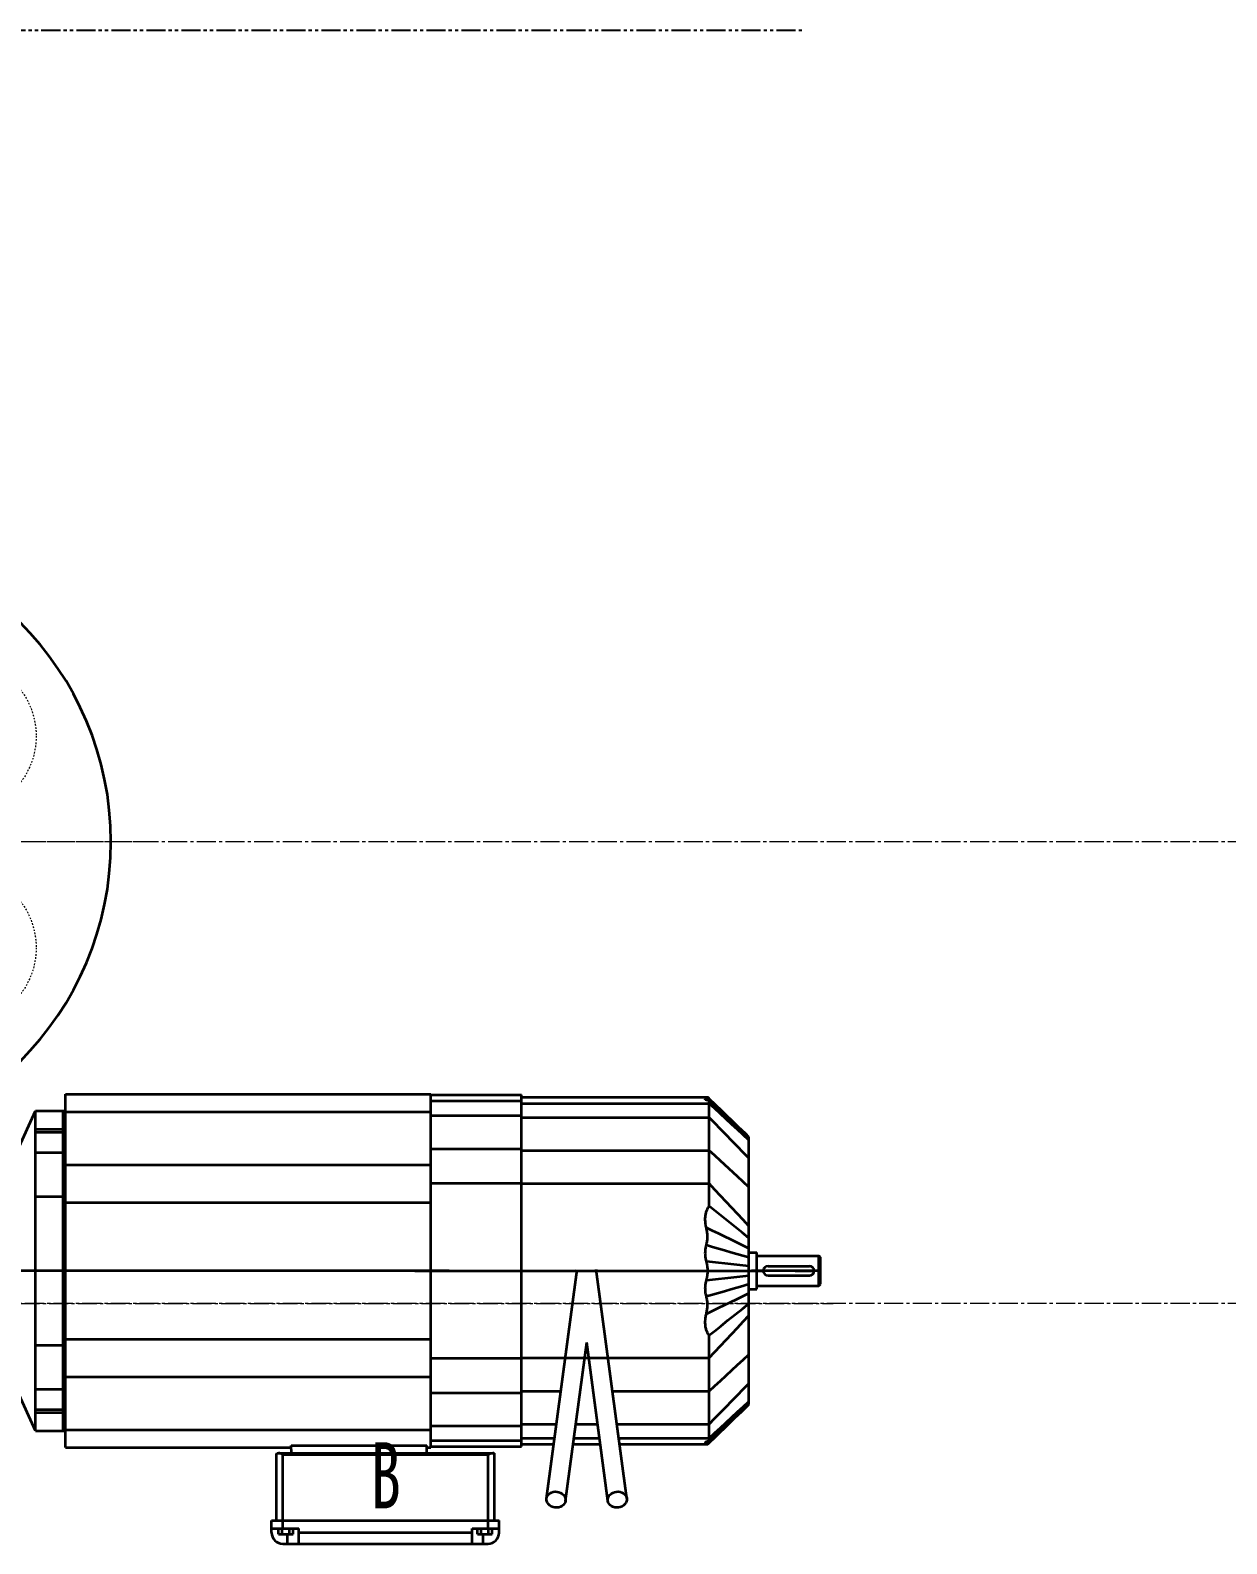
# Model space of a CAD drawing. Header units: millimetres. Extents: x -67280 to 67280, y -47520 to 47520.
# Drawn here: x -41829 to -41077, y -14183 to -13232 of the extents above; entities that cross this region are included whole.
import ezdxf

# ---------------------------------------------------------------- set-up
doc = ezdxf.new("R2010")
doc.units = ezdxf.units.MM
for name, pattern in [('双点画线', [22, 12, -2, 2, -2, 2, -2]), ('点画线', [18, 12, -2, 2, -2]), ('虚线', [2, 1, -1])]:
    doc.linetypes.add(name, pattern=pattern)
for name, color, linetype, lineweight in [('7', 30, '双点画线', 18), ('ACAD细实线', 2, 'Continuous', 18), ('CDRAFT0', 7, 'Continuous', 35), ('EB0', 7, 'Continuous', 35), ('EB0_1', 7, 'Continuous', 35), ('中心线层', 1, '点画线', 18), ('尺寸线层', 4, 'Continuous', 18), ('粗实线层', 7, 'Continuous', 35), ('虚线层', 100, '虚线', 18)]:
    doc.layers.add(name, color=color, linetype=linetype, lineweight=lineweight)
doc.styles.add('标准', font='', dxfattribs={"width": 0.667})
doc.styles.get('标准').set_extended_font_data('宋体')

# ---------------------------------------------------------------- blocks, each defined once
blk = doc.blocks.new('*X1748')
at = {"layer": 'EB0_1'}
blk.add_arc((85, 0), 195, 269.99998, 89.99998, dxfattribs=at)
at = {"layer": '中心线层'}
blk.add_line((307.4, 0), (-3633.7, 0), dxfattribs=at)
blk = doc.blocks.new('*X1754')
at = {"layer": 'CDRAFT0', "color": 1, "linetype": 'Continuous', "lineweight": 35}
for p, q in [((251.5, 21), (481, 21)), ((251.5, -201), (251.5, 21)), ((481, -201), (481, 21)), ((481, 20.5), (538.099976, 20.5)), ((538.099976, -200.5), (538.099976, 20.5)), ((211, -37), (232.5, 10.5)), ((232.5, 10.5), (251.5, 10.5)), ((232.5, -190.5), (232.5, 10.5)), ((250, -190.5), (250, 10.5)), ((251.5, 9.977753), (481, 9.977753)), ((481, 16.703751), (538.099976, 16.703751)), ((538.099976, 19), (655.107117, 19)), ((538.099976, 15.217987), (656, 15.217987)), ((653.553528, 17.698013), (653.570557, 17.749466)), ((653.557129, 17.645477), (653.553528, 17.698013)), ((653.582336, 17.591965), (653.557129, 17.645477)), ((653.570557, 17.749466), (653.607178, 17.799713)), ((653.578186, 18.84523), (653.592285, 18.863464)), ((653.587402, 18.825836), (653.578186, 18.84523)), ((653.630188, 17.537628), (653.582336, 17.591965)), ((653.619141, 18.805969), (653.587402, 18.825836)), ((653.592285, 18.863464), (653.629395, 18.880508)), ((653.607178, 17.799713), (653.660645, 17.847504)), ((653.673767, 18.78508), (653.619141, 18.805969)), ((653.629395, 18.880508), (653.689148, 18.896378)), ((653.701843, 17.482437), (653.630188, 17.537628)), ((653.660645, 17.847504), (653.726807, 17.891617)), ((653.751709, 18.763245), (653.673767, 18.78508)), ((653.689148, 18.896378), (653.77124, 18.911087)), ((653.797791, 17.42688), (653.701843, 17.482437)), ((653.726807, 17.891617), (653.802368, 17.932068)), ((653.853333, 18.740494), (653.751709, 18.763245)), ((653.77124, 18.911087), (653.874634, 18.924515)), ((653.91687, 17.372009), (653.797791, 17.42688)), ((653.802368, 17.932068), (653.884094, 17.968842)), ((653.979065, 18.716888), (653.853333, 18.740494)), ((653.874634, 18.924515), (653.988708, 18.935852)), ((653.884094, 17.968842), (653.968811, 18.001938)), ((654.058472, 17.318069), (653.91687, 17.372009)), ((653.968811, 18.001938), (654.053345, 18.031342)), ((654.111084, 18.695358), (653.979065, 18.716888)), ((653.988708, 18.935852), (654.104004, 18.945007)), ((654.053345, 18.031342), (654.134399, 18.057053)), ((654.22229, 17.265198), (654.058472, 17.318069)), ((654.104004, 18.945007), (654.213196, 18.952194)), ((654.229065, 18.677917), (654.111084, 18.695358)), ((654.134399, 18.057053), (654.208801, 18.079071)), ((654.208374, 18.079056), (654.300659, 18.105942)), ((654.583313, 17.728378), (654.208557, 18.079056)), ((654.213196, 18.952194), (654.308838, 18.957611)), ((654.40802, 17.213562), (654.22229, 17.265198)), ((654.323975, 18.663849), (654.228699, 18.677933)), ((654.300659, 18.105942), (654.405701, 18.138046)), ((654.308411, 18.957611), (654.418945, 18.963577)), ((654.373108, 18.895996), (654.308655, 18.957596)), ((654.432617, 18.64592), (654.323975, 18.663849)), ((654.437622, 18.834396), (654.373108, 18.895996)), ((654.405701, 18.138046), (654.516785, 18.174667)), ((654.615173, 17.163315), (654.40802, 17.213562)), ((654.418945, 18.963577), (654.545227, 18.970322)), ((654.547058, 18.623901), (654.432617, 18.64592)), ((654.502136, 18.772797), (654.437622, 18.834396)), ((654.566589, 18.711197), (654.502136, 18.772797)), ((654.516785, 18.174667), (654.627258, 18.215027)), ((654.545227, 18.970322), (654.677734, 18.977356)), ((654.659546, 18.597549), (654.547058, 18.623901)), ((654.631104, 18.649597), (654.566589, 18.711197)), ((654.770691, 17.55304), (654.583313, 17.728378)), ((654.843567, 17.114609), (654.615173, 17.163315)), ((654.627258, 18.215027), (654.730408, 18.258392)), ((654.695557, 18.587982), (654.631104, 18.649597)), ((654.762451, 18.566635), (654.659546, 18.597549)), ((654.677734, 18.977356), (654.807251, 18.984207)), ((654.730408, 18.258392), (654.81958, 18.304031)), ((654.848145, 18.530869), (654.762451, 18.566635)), ((654.958069, 17.377686), (654.770691, 17.55304)), ((654.807251, 18.984207), (654.924316, 18.990387)), ((654.81958, 18.304031), (654.888123, 18.351196)), ((655.093262, 17.067535), (654.843567, 17.114609)), ((654.908936, 18.490051), (654.848145, 18.530869)), ((654.888123, 18.351196), (654.929321, 18.399139)), ((654.936584, 18.446701), (654.908936, 18.490051)), ((656.931335, 16.569336), (654.909241, 18.489822)), ((654.924316, 18.990387), (655.019592, 18.995392)), ((654.929321, 18.399139), (654.936584, 18.446701)), ((655.332825, 17.027008), (654.958069, 17.377686)), ((655.019592, 18.995392), (655.083618, 18.998764)), ((655.083618, 18.998764), (655.107117, 19)), ((655.368347, 17.021545), (655.093262, 17.067535)), ((657.099182, 17.076645), (655.107117, 19)), ((655.670349, 16.976868), (655.368347, 17.021545)), ((655.999939, 16.933838), (655.670349, 16.976868)), ((659.271362, 13.800705), (656, 16.933853)), ((656, -49.472862), (656, 16.933853)), ((659.571411, 11.914917), (656, 15.217987)), ((658.958069, 14.644485), (656.931335, 16.569336)), ((659.095459, 15.149216), (657.099182, 17.076645)), ((660.989441, 12.715256), (658.958069, 14.644485)), ((661.095947, 13.217697), (659.095459, 15.149216)), ((663.29718, 9.94487), (659.271362, 13.800705)), ((663.142883, 8.611862), (659.571411, 11.914917)), ((663.025452, 10.781586), (660.989441, 12.715256)), ((663.100708, 11.282089), (661.095947, 13.217697)), ((665.252136, 8.666931), (663.025452, 10.781586)), ((665.319763, 9.139557), (663.100708, 11.282089)), ((667.779419, 5.651611), (663.29718, 9.94487)), ((481, 7.521805), (538.099976, 7.521805)), ((538.099976, 6.342102), (656, 6.342102)), ((659.571411, 2.683487), (656, 6.342102)), ((663.142883, -0.975113), (659.571411, 2.683487)), ((666.714294, 5.308792), (663.142883, 8.611862)), ((667.484436, 6.546906), (665.252136, 8.666931)), ((667.544006, 6.991989), (665.319763, 9.139557)), ((670.285706, 2.005737), (666.714294, 5.308792)), ((669.722229, 4.421768), (667.484436, 6.546906)), ((669.773499, 4.839386), (667.544006, 6.991989)), ((672.420288, 1.206223), (667.779419, 5.651611)), ((671.96582, 2.291153), (669.722229, 4.421768)), ((672.00824, 2.681717), (669.773499, 4.839386)), ((673.857117, -1.297333), (670.285706, 2.005737)), ((674.215637, 0.154617), (671.96582, 2.291153)), ((674.24823, 0.518951), (672.00824, 2.681717)), ((676.921753, -3.106018), (672.420288, 1.206223)), ((676.471436, -1.987503), (674.215637, 0.154617)), ((676.49353, -1.648911), (674.24823, 0.518951)), ((232.5, -0.986343), (251.5, -0.986343)), ((232.5, -2.922806), (251.5, -2.922806)), ((673.857117, -11.950958), (663.142883, -0.975113)), ((677.428589, -4.600388), (673.857117, -1.297333)), ((678.732727, -4.134735), (676.471436, -1.987503)), ((678.74408, -3.821884), (676.49353, -1.648911)), ((681, -7.013397), (676.921753, -3.106018)), ((681, -7.903458), (677.428589, -4.600388)), ((681, -6.287674), (678.732727, -4.134735)), ((681, -6), (678.74408, -3.821884)), ((680.23053, -6.271515), (680.076599, -6.127502)), ((680.384399, -6.415527), (680.23053, -6.271515)), ((680.53833, -6.55954), (680.384399, -6.415527)), ((680.6922, -6.703552), (680.53833, -6.55954)), ((680.84613, -6.847565), (680.6922, -6.703552)), ((681, -6.991577), (680.84613, -6.847565)), ((681, -6.287643), (681, -6)), ((681, -6.991577), (681, -6.287674)), ((681, -7.013382), (681, -6.991577)), ((681, -173.71233), (681, -7.013397)), ((232.5, -15.650742), (251.5, -15.650742)), ((481, -13.413467), (538.099976, -13.413467)), ((538.099976, -14.33992), (656, -14.33992)), ((659.571411, -17.63942), (656, -14.33992)), ((663.142883, -20.938904), (659.571411, -17.63942)), ((677.428589, -15.609573), (673.857117, -11.950958)), ((681, -19.268188), (677.428589, -15.609573)), ((251.5, -23.414825), (481, -23.414825)), ((673.857117, -30.837402), (663.142883, -20.938904)), ((481, -35.021927), (538.099976, -35.021927)), ((538.099976, -35.228104), (656, -35.228104)), ((659.571411, -39.032257), (656, -35.228104)), ((677.428589, -34.136887), (673.857117, -30.837402)), ((681, -37.436386), (677.428589, -34.136887)), ((232.5, -43.343628), (251.5, -43.343628)), ((251.5, -47.080307), (481, -47.080307)), ((663.142883, -42.836395), (659.571411, -39.032257)), ((666.714294, -46.640549), (663.142883, -42.836395)), ((673.857117, -54.24884), (666.714294, -46.640549)), ((653.55249, -57.548927), (653.563354, -56.951622)), ((653.563354, -56.951622), (653.592529, -56.36528)), ((653.592529, -56.36528), (653.639954, -55.79052)), ((653.639954, -55.79052), (653.705444, -55.227974)), ((653.705444, -55.227974), (653.788879, -54.678268)), ((653.788879, -54.678268), (653.890076, -54.142021)), ((653.890076, -54.142021), (654.008911, -53.619858)), ((654.008911, -53.619858), (654.145264, -53.112411)), ((654.145264, -53.112411), (654.299194, -52.61969)), ((654.299194, -52.61969), (654.473328, -52.13533)), ((654.473328, -52.13533), (654.669128, -51.659096)), ((654.669128, -51.659096), (654.887329, -51.193024)), ((654.887329, -51.193024), (655.128845, -50.739143)), ((655.128845, -50.739143), (655.394348, -50.299522)), ((655.394348, -50.299522), (655.68457, -49.876572)), ((655.68457, -49.876572), (656, -49.472855)), ((660.14978, -52.792351), (656, -49.472862)), ((664.384888, -56.179001), (660.14978, -52.792351)), ((668.554138, -59.511589), (664.384888, -56.179001)), ((677.428589, -58.052994), (673.857117, -54.24884)), ((653.56012, -58.15657), (653.55249, -57.548927)), ((653.586365, -58.773224), (653.56012, -58.15657)), ((653.628967, -59.37384), (653.586365, -58.773224)), ((653.684692, -59.94455), (653.628967, -59.37384)), ((653.750732, -60.483231), (653.684692, -59.94455)), ((653.824341, -60.987747), (653.750732, -60.483231)), ((653.902771, -61.455971), (653.824341, -60.987747)), ((653.983154, -61.885773), (653.902771, -61.455971)), ((654.062866, -62.275024), (653.983154, -61.885773)), ((654.138977, -62.621597), (654.062866, -62.275024)), ((654.208801, -62.923363), (654.138977, -62.621597)), ((654.291687, -63.282013), (654.208374, -62.923462)), ((658.035889, -64.78653), (654.208557, -62.923416)), ((654.385986, -63.711807), (654.291687, -63.282013)), ((654.486267, -64.207687), (654.385986, -63.711807)), ((654.587524, -64.764496), (654.486267, -64.207687)), ((654.684753, -65.377075), (654.587524, -64.764496)), ((654.772888, -66.040268), (654.684753, -65.377075)), ((654.847046, -66.748924), (654.772888, -66.040268)), ((661.863281, -66.649651), (658.035889, -64.78653)), ((672.702637, -62.825592), (668.554138, -59.511589)), ((676.834534, -66.123367), (672.702637, -62.825592)), ((681, -69.443436), (676.834534, -66.123367)), ((681, -61.85714), (677.428589, -58.052994)), ((653.727844, -76.445068), (653.817261, -75.833038)), ((653.817261, -75.833038), (653.923279, -75.247978)), ((653.923279, -75.247978), (654.030212, -74.750633)), ((654.030212, -74.750633), (654.133362, -74.332634)), ((654.133362, -74.332634), (654.229004, -73.981293)), ((654.228699, -73.981194), (654.310852, -73.680862)), ((658.053345, -75.08905), (654.228882, -73.981255)), ((654.310852, -73.680862), (654.403992, -73.315788)), ((654.403992, -73.315788), (654.502991, -72.887672)), ((654.502991, -72.887672), (654.602844, -72.398193)), ((654.602844, -72.398193), (654.698364, -71.849068)), ((654.698364, -71.849068), (654.784485, -71.241982)), ((654.784485, -71.241982), (654.856079, -70.578629)), ((654.902161, -67.497879), (654.847046, -66.748924)), ((654.856079, -70.578629), (654.908081, -69.86071)), ((654.933228, -68.281982), (654.902161, -67.497879)), ((654.908081, -69.86071), (654.935425, -69.089912)), ((654.935425, -69.089912), (654.933228, -68.281982)), ((661.877747, -76.196854), (658.053345, -75.08905)), ((673.345276, -72.238991), (661.863281, -66.649651)), ((677.172668, -74.102104), (673.345276, -72.238991)), ((681, -75.965225), (677.172668, -74.102104)), ((653.578247, -78.914261), (653.585205, -78.294945)), ((653.591003, -79.533829), (653.578247, -78.914261)), ((653.585205, -78.294945), (653.612244, -77.676697)), ((653.623169, -80.15284), (653.591003, -79.533829)), ((653.612244, -77.676697), (653.659668, -77.059967)), ((653.674561, -80.770485), (653.623169, -80.15284)), ((653.659668, -77.059967), (653.727844, -76.445068)), ((653.744812, -81.385956), (653.674561, -80.770485)), ((653.832031, -81.988533), (653.744812, -81.385956)), ((653.927917, -82.540375), (653.832031, -81.988533)), ((654.027832, -83.037064), (653.927917, -82.540375)), ((654.127441, -83.477692), (654.027832, -83.037064)), ((654.222534, -83.861343), (654.127441, -83.477692)), ((654.308838, -84.187126), (654.222534, -83.861343)), ((654.387024, -84.482422), (654.308411, -84.187241)), ((658.121704, -84.604813), (654.308655, -84.187187)), ((654.47522, -84.831123), (654.387024, -84.482422)), ((654.569397, -85.231056), (654.47522, -84.831123)), ((654.666016, -85.679932), (654.569397, -85.231056)), ((661.934753, -85.02243), (658.121704, -84.604813)), ((665.702209, -77.304657), (661.877747, -76.196854)), ((665.747803, -85.440056), (661.934753, -85.02243)), ((669.526672, -78.41246), (665.702209, -77.304657)), ((669.560852, -85.857674), (665.747803, -85.440056)), ((673.351135, -79.520256), (669.526672, -78.41246)), ((677.175537, -80.628059), (673.351135, -79.520256)), ((681, -81.735863), (677.175537, -80.628059)), ((681.000061, -78.5), (686, -78.5)), ((686, -101.5), (686, -78.5)), ((686, -80.5), (725, -80.5)), ((726, -81.5), (725, -80.5)), ((725, -99.5), (725, -80.5)), ((726, -98.5), (726, -81.5)), ((253.55, -90), (175.45, -90)), ((492.55, -90), (238.45, -90)), ((471, -90), (691, -90)), ((553.756165, -232.987209), (573.053223, -89.202568)), ((604.243835, -232.987209), (584.946777, -89.202568)), ((654.475037, -95.169487), (654.569214, -94.769592)), ((654.569214, -94.769592), (654.665894, -94.320633)), ((654.665894, -94.320633), (654.761292, -93.824936)), ((654.761414, -86.175453), (654.666016, -85.679932)), ((654.761292, -93.824936), (654.85199, -93.284828)), ((654.85199, -86.71534), (654.761414, -86.175453)), ((654.934204, -87.297295), (654.85199, -86.71534)), ((654.85199, -93.284828), (654.934265, -92.702621)), ((655.004456, -87.919022), (654.934204, -87.297295)), ((654.934265, -92.702621), (655.004517, -92.080666)), ((655.059082, -88.578247), (655.004456, -87.919022)), ((655.004517, -92.080666), (655.059143, -91.421272)), ((655.094482, -89.272667), (655.059082, -88.578247)), ((655.059143, -91.421272), (655.094604, -90.726768)), ((655.107117, -90), (655.094482, -89.272667)), ((655.094604, -90.726768), (655.107117, -90)), ((658.121704, -95.395187), (661.934753, -94.97757)), ((661.934753, -94.97757), (665.747803, -94.559944)), ((665.747803, -94.559944), (669.560852, -94.142326)), ((677.186951, -86.692924), (669.560852, -85.857674)), ((669.560852, -94.142326), (677.186951, -93.307076)), ((681, -87.110542), (677.186951, -86.692924)), ((677.186951, -93.307076), (681, -92.889458)), ((726, -90), (682.5, -90)), ((693, -87), (719, -87)), ((693, -93), (719, -93)), ((710, -90), (720.8, -90)), ((653.578918, -100.994263), (653.593567, -100.398911)), ((653.582397, -101.590256), (653.578918, -100.994263)), ((653.604492, -102.186043), (653.582397, -101.590256)), ((653.593567, -100.398911), (653.626099, -99.80452)), ((653.645386, -102.780762), (653.604492, -102.186043)), ((653.626099, -99.80452), (653.676392, -99.211121)), ((653.705505, -103.373581), (653.645386, -102.780762)), ((653.676392, -99.211121), (653.744141, -98.619408)), ((653.785095, -103.963646), (653.705505, -103.373581)), ((653.744141, -98.619408), (653.829102, -98.030067)), ((653.884521, -104.550102), (653.785095, -103.963646)), ((653.829102, -98.030067), (653.927124, -97.465096)), ((654.003174, -105.127777), (653.884521, -104.550102)), ((653.927124, -97.465096), (654.029236, -96.95768)), ((654.029236, -96.95768), (654.130249, -96.511139)), ((654.130249, -96.511139), (654.225159, -96.128517)), ((654.225159, -96.128517), (654.308838, -95.812859)), ((654.308411, -95.812759), (654.386902, -95.517982)), ((654.308655, -95.812813), (658.121704, -95.395187)), ((654.386902, -95.517982), (654.475037, -95.169487)), ((658.053345, -104.91095), (661.877747, -103.803146)), ((661.877747, -103.803146), (665.702209, -102.695343)), ((665.702209, -102.695343), (669.526672, -101.58754)), ((669.526672, -101.58754), (673.351135, -100.479744)), ((673.351135, -100.479744), (677.175537, -99.371941)), ((677.172668, -105.897896), (681, -104.034775)), ((677.175537, -99.371941), (681, -98.264137)), ((681.000061, -101.5), (686, -101.5)), ((686, -99.5), (725, -99.5)), ((725, -99.5), (726, -98.5)), ((654.122314, -105.623177), (654.003174, -105.127777)), ((654.229065, -106.0187), (654.122314, -105.623177)), ((654.31012, -106.31646), (654.228699, -106.018806)), ((654.228882, -106.018745), (658.053345, -104.91095)), ((654.402344, -106.677559), (654.31012, -106.31646)), ((654.500427, -107.100487), (654.402344, -106.677559)), ((654.599365, -107.583641), (654.500427, -107.100487)), ((654.694275, -108.125404), (654.599365, -107.583641)), ((654.688904, -114.59444), (654.777344, -113.922638)), ((654.780212, -108.724167), (654.694275, -108.125404)), ((654.777344, -113.922638), (654.851196, -113.204853)), ((654.852112, -109.378319), (654.780212, -108.724167)), ((654.851196, -113.204853), (654.905334, -112.446442)), ((654.90509, -110.08625), (654.852112, -109.378319)), ((654.934204, -110.846352), (654.90509, -110.08625)), ((654.905334, -112.446442), (654.93457, -111.652748)), ((654.93457, -111.652748), (654.934204, -110.846352)), ((658.035889, -115.213467), (661.863281, -113.350353)), ((661.863281, -113.350353), (673.345276, -107.761009)), ((672.420288, -117.400391), (676.921753, -113.807365)), ((673.345276, -107.761009), (677.172668, -105.897896)), ((676.921753, -113.807365), (681, -110.556564)), ((653.552551, -122.314339), (653.563904, -121.71954)), ((653.559143, -122.909435), (653.552551, -122.314339)), ((653.584351, -123.503662), (653.559143, -122.909435)), ((653.563904, -121.71954), (653.592346, -121.126209)), ((653.629028, -124.095856), (653.584351, -123.503662)), ((653.592346, -121.126209), (653.636597, -120.540535)), ((653.636597, -120.540535), (653.692993, -119.983288)), ((653.692993, -119.983288), (653.758789, -119.458096)), ((653.758789, -119.458096), (653.831543, -118.966679)), ((653.831543, -118.966679), (653.90863, -118.510765)), ((653.90863, -118.510765), (653.987427, -118.092079)), ((653.987427, -118.092079), (654.06543, -117.712349)), ((654.06543, -117.712349), (654.140076, -117.373291)), ((654.140076, -117.373291), (654.208801, -117.076637)), ((654.208374, -117.076538), (654.292419, -116.714874)), ((654.208557, -117.076584), (658.035889, -115.213467)), ((654.292419, -116.714874), (654.387634, -116.280487)), ((654.387634, -116.280487), (654.488892, -115.778717)), ((654.488892, -115.778717), (654.591003, -115.21492)), ((654.591003, -115.21492), (654.688904, -114.59444)), ((663.29718, -124.690857), (667.779419, -121.107891)), ((667.779419, -121.107891), (672.420288, -117.400391)), ((673.857117, -125.751156), (677.428589, -121.94701)), ((677.428589, -121.94701), (681, -118.14286)), ((251.5, -132.919693), (481, -132.919693)), ((653.694031, -124.684849), (653.629028, -124.095856)), ((653.779846, -125.268101), (653.694031, -124.684849)), ((653.885559, -125.836208), (653.779846, -125.268101)), ((654.010559, -126.387154), (653.885559, -125.836208)), ((654.154724, -126.920383), (654.010559, -126.387154)), ((654.317688, -127.435345), (654.154724, -126.920383)), ((654.499146, -127.931488), (654.317688, -127.435345)), ((654.698914, -128.40826), (654.499146, -127.931488)), ((654.916626, -128.865116), (654.698914, -128.40826)), ((655.153198, -129.303608), (654.916626, -128.865116)), ((655.41217, -129.728096), (655.153198, -129.303608)), ((655.694275, -130.136692), (655.41217, -129.728096)), ((655.999939, -130.527172), (655.694275, -130.136692)), ((656, -130.527138), (659.271362, -127.910275)), ((656, -144.771898), (656, -130.527138)), ((659.271362, -127.910275), (663.29718, -124.690857)), ((663.142883, -137.163601), (673.857117, -125.751156)), ((232.5, -136.65638), (251.5, -136.65638)), ((565.649719, -234.582199), (579, -135.107513)), ((592.350281, -234.582199), (579, -135.107513)), ((656, -144.771898), (659.571411, -140.967751)), ((659.571411, -140.967751), (663.142883, -137.163601)), ((677.428589, -145.863106), (681, -142.56361)), ((232.5, -190.5), (211, -143)), ((481, -144.978065), (538.099976, -144.978065)), ((538.099976, -144.771898), (656, -144.771898)), ((656, -165.660083), (656, -144.771898)), ((663.142883, -159.06109), (673.857117, -149.162601)), ((673.857117, -149.162601), (677.428589, -145.863106)), ((251.5, -156.585173), (481, -156.585173)), ((659.571411, -162.360587), (663.142883, -159.06109)), ((677.428589, -164.390425), (681, -160.731812)), ((232.5, -164.349266), (251.5, -164.349266)), ((481, -166.586534), (538.099976, -166.586534)), ((538.099976, -165.660083), (562.791992, -165.660083)), ((595.208008, -165.660083), (656, -165.660083)), ((656, -165.660083), (659.571411, -162.360587)), ((656, -186.342109), (656, -165.660083)), ((663.142883, -179.024881), (673.857117, -168.049039)), ((673.857117, -168.049039), (677.428589, -164.390425)), ((232.5, -177.077188), (251.5, -177.077188)), ((232.5, -179.013663), (251.5, -179.013663)), ((659.571411, -182.683495), (663.142883, -179.024881)), ((663.142883, -188.611861), (673.857117, -178.702672)), ((671.965759, -182.291182), (674.215637, -180.154646)), ((672.00824, -182.681709), (674.24823, -180.518952)), ((672.702637, -180.935812), (676.834534, -176.97756)), ((673.857117, -178.702672), (677.428589, -175.399609)), ((674.215637, -180.154646), (676.471436, -178.01252)), ((674.24823, -180.518952), (676.49353, -178.351094)), ((676.471436, -178.01252), (678.732666, -175.865275)), ((676.49353, -178.351094), (678.74408, -176.178116)), ((676.834534, -176.97756), (681, -172.986603)), ((677.428589, -175.399609), (681, -172.096546)), ((678.732666, -175.865275), (681, -173.712332)), ((678.74408, -176.178116), (681, -174)), ((679.981995, -173.961046), (680.151672, -173.802276)), ((680.151672, -173.802276), (680.32135, -173.643507)), ((680.32135, -173.643507), (680.491028, -173.484737)), ((680.491028, -173.484737), (680.660645, -173.325967)), ((680.660645, -173.325967), (680.830322, -173.167197)), ((680.830322, -173.167197), (681, -173.008427)), ((681, -174), (681, -173.712408)), ((251.5, -189.977753), (481, -189.977753)), ((481, -187.521808), (538.099976, -187.521808)), ((538.099976, -186.342109), (560.016357, -186.342109)), ((572.123962, -186.342109), (585.876038, -186.342109)), ((597.983704, -186.342109), (656, -186.342109)), ((656, -186.342109), (659.571411, -182.683495)), ((656, -195.217987), (656, -186.342109)), ((659.571411, -191.914924), (663.142883, -188.611861)), ((660.14978, -192.959385), (664.384888, -188.903097)), ((663.025391, -190.781648), (665.252075, -188.666987)), ((663.100708, -191.282084), (665.319763, -189.139553)), ((664.384888, -188.903097), (668.554138, -184.909651)), ((665.252075, -188.666987), (667.484436, -186.546953)), ((665.319763, -189.139553), (667.544006, -186.991992)), ((667.484436, -186.546953), (669.722168, -184.421807)), ((667.544006, -186.991992), (672.00824, -182.681709)), ((668.554138, -184.909651), (672.702637, -180.935812)), ((669.722168, -184.421807), (671.965759, -182.291182)), ((232.5, -190.5), (251.5, -190.5)), ((481, -196.703751), (538.099976, -196.703751)), ((538.099976, -195.217987), (558.825195, -195.217987)), ((538.099976, -199), (558.317505, -199)), ((570.425171, -199), (587.574829, -199)), ((570.932678, -195.217987), (587.067322, -195.217987)), ((599.174805, -195.217987), (656, -195.217987)), ((599.682495, -199), (655.107117, -199)), ((653.553162, -197.694632), (653.558105, -197.64226)), ((653.569214, -197.74687), (653.553162, -197.694632)), ((653.558105, -197.64226), (653.583801, -197.589882)), ((653.605652, -197.79817), (653.569214, -197.74687)), ((653.578186, -198.845633), (653.587402, -198.82588)), ((653.593445, -198.86421), (653.578186, -198.845633)), ((653.583801, -197.589882), (653.630127, -197.53763)), ((653.587402, -198.82588), (653.622009, -198.804705)), ((653.63269, -198.881588), (653.593445, -198.86421)), ((653.65863, -197.846106), (653.605652, -197.79817)), ((653.622009, -198.804705), (653.682495, -198.782368)), ((653.630127, -197.53763), (653.699524, -197.483915)), ((653.695557, -198.897738), (653.63269, -198.881588)), ((653.72467, -197.890442), (653.65863, -197.846106)), ((653.682495, -198.782368), (653.769592, -198.758923)), ((653.781677, -198.912636), (653.695557, -198.897738)), ((653.699524, -197.483915), (653.790466, -197.430614)), ((653.800476, -197.931145), (653.72467, -197.890442)), ((653.769592, -198.758923), (653.882751, -198.734623)), ((653.884277, -198.925632), (653.781677, -198.912636)), ((653.790466, -197.430614), (653.902954, -197.377865)), ((653.88269, -197.968187), (653.800476, -197.931145)), ((653.967896, -198.001532), (653.88269, -197.968187)), ((653.882751, -198.734623), (654.003479, -198.712658)), ((653.994141, -198.936394), (653.884277, -198.925632)), ((653.902954, -197.377865), (654.036621, -197.325809)), ((654.052917, -198.031147), (653.967896, -198.001532)), ((654.105408, -198.945154), (653.994141, -198.936394)), ((654.003479, -198.712658), (654.120728, -198.693874)), ((654.036621, -197.325809), (654.191406, -197.27459)), ((654.134338, -198.057003), (654.052917, -198.031147)), ((654.21228, -198.952148), (654.105408, -198.945154)), ((654.120728, -198.693874), (654.229004, -198.677927)), ((654.208801, -198.079067), (654.134338, -198.057003)), ((654.191406, -197.27459), (654.368103, -197.224079)), ((654.300476, -198.105886), (654.208374, -198.07906)), ((654.208557, -198.07906), (654.395935, -197.903755)), ((654.308838, -198.957611), (654.21228, -198.952148)), ((654.228699, -198.677938), (654.323914, -198.663853)), ((654.405212, -198.137903), (654.300476, -198.105886)), ((654.405884, -198.962877), (654.308411, -198.957619)), ((654.308655, -198.957603), (654.373169, -198.89599)), ((654.323914, -198.663853), (654.432617, -198.64591)), ((654.368103, -197.224079), (654.570129, -197.173689)), ((654.373169, -198.89599), (654.437622, -198.834377)), ((654.395935, -197.903755), (654.583252, -197.728449)), ((654.515991, -198.174377), (654.405212, -198.137903)), ((654.516541, -198.968794), (654.405884, -198.962877)), ((654.432617, -198.64591), (654.547058, -198.623867)), ((654.437622, -198.834377), (654.502136, -198.772766)), ((654.502136, -198.772766), (654.56665, -198.711153)), ((654.62616, -198.214581), (654.515991, -198.174377)), ((654.633728, -198.975027), (654.516541, -198.968794)), ((654.547058, -198.623867), (654.659668, -198.597486)), ((654.56665, -198.711153), (654.631165, -198.64954)), ((654.570129, -197.173689), (654.798828, -197.123674)), ((654.583252, -197.728449), (654.770569, -197.553144)), ((654.729126, -198.257784), (654.62616, -198.214581)), ((654.631165, -198.64954), (654.695618, -198.587929)), ((654.750977, -198.981237), (654.633728, -198.975027)), ((654.659668, -198.597486), (654.762634, -198.566526)), ((654.818298, -198.303255), (654.729126, -198.257784)), ((654.861572, -198.987083), (654.750977, -198.981237)), ((654.762634, -198.566526), (654.848389, -198.530746)), ((654.770569, -197.553144), (654.957947, -197.37784)), ((654.798828, -197.123674), (655.055176, -197.074345)), ((654.887024, -198.350267), (654.818298, -198.303255)), ((654.848389, -198.530746), (654.909119, -198.489904)), ((654.959106, -198.992222), (654.861572, -198.987083)), ((654.928711, -198.39809), (654.887024, -198.350267)), ((654.909119, -198.489904), (654.936829, -198.445848)), ((654.909363, -198.489712), (656.931396, -196.569269)), ((654.936829, -198.445848), (654.928711, -198.39809)), ((654.957947, -197.37784), (655.145264, -197.202534)), ((655.036926, -198.996315), (654.959106, -198.992222)), ((655.08844, -198.999022), (655.036926, -198.996315)), ((655.055176, -197.074345), (655.340271, -197.026011)), ((655.107117, -199), (655.08844, -198.999022)), ((655.107117, -199.000002), (657.099182, -197.076639)), ((655.145264, -197.202534), (655.332581, -197.027229)), ((655.340271, -197.026011), (655.654968, -196.979036)), ((655.654968, -196.979036), (656, -196.933847)), ((656, -195.217987), (659.571411, -191.914924)), ((656, -196.933855), (660.14978, -192.959385)), ((656, -196.933855), (656, -195.217987)), ((656.931396, -196.569269), (658.958069, -194.644472)), ((657.099182, -197.076639), (659.095459, -195.149208)), ((658.958069, -194.644472), (660.98938, -192.715279)), ((659.095459, -195.149208), (661.095947, -193.217693)), ((660.98938, -192.715279), (663.025391, -190.781648)), ((661.095947, -193.217693), (663.100708, -191.282084)), ((251.5, -201), (393.377777, -201)), ((384, -205.5), (384.004089, -205.409904)), ((384, -247), (384, -205.5)), ((384.004089, -205.409904), (384.016571, -205.318907)), ((384.016571, -205.318907), (384.037781, -205.227821)), ((384.037781, -205.227821), (384.067993, -205.137569)), ((384.067993, -205.137569), (384.107452, -205.049093)), ((384.107452, -205.049093), (384.156189, -204.963406)), ((384.156189, -204.963406), (384.214203, -204.881523)), ((384.214203, -204.881523), (384.281494, -204.804464)), ((384.281494, -204.804464), (384.358002, -204.733278)), ((384.358002, -204.733278), (384.443481, -204.66913)), ((384.443481, -204.66913), (384.537842, -204.613201)), ((384.537842, -204.613201), (384.640839, -204.566635)), ((384.640839, -204.566635), (384.752319, -204.530933)), ((384.752319, -204.530933), (384.87207, -204.508062)), ((384.87207, -204.508062), (385, -204.5)), ((385, -204.5), (521, -204.5)), ((385.506805, -204.508062), (385.354248, -204.5)), ((385.664948, -204.530933), (385.506805, -204.508062)), ((385.828339, -204.566635), (385.664948, -204.530933)), ((385.996643, -204.613201), (385.828339, -204.566635)), ((386.169403, -204.66913), (385.996643, -204.613201)), ((386.346039, -204.733278), (386.169403, -204.66913)), ((386.52597, -204.804464), (386.346039, -204.733278)), ((386.708618, -204.881523), (386.52597, -204.804464)), ((386.893311, -204.963406), (386.708618, -204.881523)), ((387.079224, -205.049093), (386.893311, -204.963406)), ((387.265625, -205.137569), (387.079224, -205.049093)), ((387.451752, -205.227821), (387.265625, -205.137569)), ((387.636719, -205.318907), (387.451752, -205.227821)), ((387.819702, -205.409904), (387.636719, -205.318907)), ((388, -205.5), (387.819702, -205.409904)), ((388, -205.5), (517, -205.5)), ((388, -252), (388, -205.5)), ((393.5, -204.5), (393.333832, -199.741198)), ((393.333832, -199.741198), (478.5, -199.741198)), ((478.5, -204.5), (478.5, -199.741198)), ((478.5, -201), (481, -201)), ((481, -200.5), (538.099976, -200.5)), ((517, -205.5), (517.180298, -205.409904)), ((517, -252), (517, -205.5)), ((517.180298, -205.409904), (517.363281, -205.318907)), ((517.363281, -205.318907), (517.548279, -205.227821)), ((517.548279, -205.227821), (517.734375, -205.137569)), ((517.734375, -205.137569), (517.920776, -205.049093)), ((517.920776, -205.049093), (518.106689, -204.963406)), ((518.106689, -204.963406), (518.291382, -204.881523)), ((518.291382, -204.881523), (518.47406, -204.804464)), ((518.47406, -204.804464), (518.653992, -204.733278)), ((518.653992, -204.733278), (518.830627, -204.66913)), ((518.830627, -204.66913), (519.003357, -204.613201)), ((519.003357, -204.613201), (519.171631, -204.566635)), ((519.171631, -204.566635), (519.335083, -204.530933)), ((519.335083, -204.530933), (519.493225, -204.508062)), ((519.493225, -204.508062), (519.645752, -204.5)), ((520.12793, -204.508062), (520, -204.5)), ((520.247681, -204.530933), (520.12793, -204.508062)), ((520.359131, -204.566635), (520.247681, -204.530933)), ((520.462158, -204.613201), (520.359131, -204.566635)), ((520.556519, -204.66913), (520.462158, -204.613201)), ((520.642029, -204.733278), (520.556519, -204.66913)), ((520.718506, -204.804464), (520.642029, -204.733278)), ((520.785828, -204.881523), (520.718506, -204.804464)), ((520.843811, -204.963406), (520.785828, -204.881523)), ((520.892578, -205.049093), (520.843811, -204.963406)), ((520.932007, -205.137569), (520.892578, -205.049093)), ((520.962219, -205.227821), (520.932007, -205.137569)), ((520.983398, -205.318907), (520.962219, -205.227821)), ((520.995911, -205.409904), (520.983398, -205.318907)), ((521, -205.5), (520.995911, -205.409904)), ((521, -247), (521, -204.5)), ((381, -247), (524, -247)), ((381, -254.5), (381, -247)), ((524, -254.5), (524, -247)), ((381, -252), (388, -252)), ((385.381195, -255.5), (385.381195, -252)), ((385.381195, -255.5), (387.690613, -255.5)), ((387.690613, -255.5), (387.690613, -252)), ((387.690613, -255.5), (392.309387, -255.5)), ((388, -252), (398, -252)), ((391, -261.5), (391, -255.499992)), ((392.309387, -255.5), (392.309387, -252)), ((392.309387, -255.5), (394.618805, -255.5)), ((394.618805, -255.5), (394.618805, -252)), ((398, -261.5), (398, -252)), ((398, -254.5), (507, -254.5)), ((507, -252), (524, -252)), ((507, -261.5), (507, -252)), ((510.381195, -255.5), (510.381195, -252)), ((510.381195, -255.5), (519.618774, -255.5)), ((512.690613, -255.5), (512.690613, -252)), ((514, -261.5), (514, -255.499992)), ((517.309387, -255.5), (517.309387, -252)), ((519.618774, -255.5), (519.618774, -252)), ((388, -261.5), (517, -261.5)), ((396.247772, -261.5), (396.247772, -261.499969)), ((396.924774, -261.5), (396.924774, -261.499969)), ((409.040253, -261.5), (409.040253, -261.499969)), ((422.11792, -261.5), (422.11792, -261.499969)), ((423.379059, -261.5), (423.379059, -261.499969)), ((453.035522, -261.5), (453.035522, -261.499969))]:
    blk.add_line(p, q, dxfattribs=at)
for centre, radius, start, end in [((693, -90), 3, 90, 270), ((719, -90), 3, 270, 90), ((388, -254.5), 7, 180, 270), ((517, -254.5), 7, 270, 360)]:
    blk.add_arc(centre, radius, start, end, dxfattribs=at)
for centre, major_axis in [((559.702932, -233.784705), (-5.946684, 0.798093)), ((598.297068, -233.784705), (5.946684, 0.798093))]:
    blk.add_ellipse(centre, major_axis=major_axis, ratio=0.8354790671, dxfattribs=at)
at = {"layer": 'CDRAFT0', "color": 1, "linetype": 'Continuous', "lineweight": 35, "insert": (443.3427, -197.694502), "char_height": 41.6, "width": 52.17015198, "attachment_point": 1, "line_spacing_factor": 1.15057, "style": '标准'}
blk.add_mtext('\\T1.1;B', dxfattribs=at)
blk = doc.blocks.new('*X1752')
at = {"layer": '虚线层', "linetype": '虚线', "lineweight": 18}
for centre in [(3525, 66.5), (3525, -66.5)]:
    blk.add_circle(centre, 48, dxfattribs=at)
at = {"layer": '尺寸线层'}
blk.add_blockref('*X1754', (3340, -179.5), dxfattribs=at)
blk = doc.blocks.new('*X1746')
at = {"layer": '7', "linetype": '双点画线', "lineweight": 25}
blk.add_line((-4449.74, 510), (715.35, 510), dxfattribs=at)
at = {"layer": '中心线层', "linetype": '点画线', "lineweight": 18}
blk.add_line((-4492.79, -290), (733.99, -290), dxfattribs=at)
at = {"layer": 'EB0'}
blk.add_blockref('*X1752', (-3340, 0), dxfattribs=at)
at = {"layer": '粗实线层'}
blk.add_blockref('*X1748', (0, 0), dxfattribs=at)

msp = doc.modelspace()

# ---------------------------------------------------------------- linework, layer by layer
at = {"layer": '中心线层'}
for p, q in [((16032.015, -13742.309), (-46007.985, -13742.309)), ((16032.015, -14032.309), (-46007.985, -14032.309)), ((16032.015, -14032.309), (-46007.985, -14032.309))]:
    msp.add_line(p, q, dxfattribs=at)
at = {"layer": '中心线层', "linetype": '点画线', "lineweight": 18}
msp.add_line((16032.015, -13742.309), (-46007.985, -13742.309), dxfattribs=at)

# ---------------------------------------------------------------- block references
at = {"layer": 'ACAD细实线'}
msp.add_blockref('*X1746', (-42057.969, -13742.309), dxfattribs=at)

doc.saveas('drawing.dxf')
